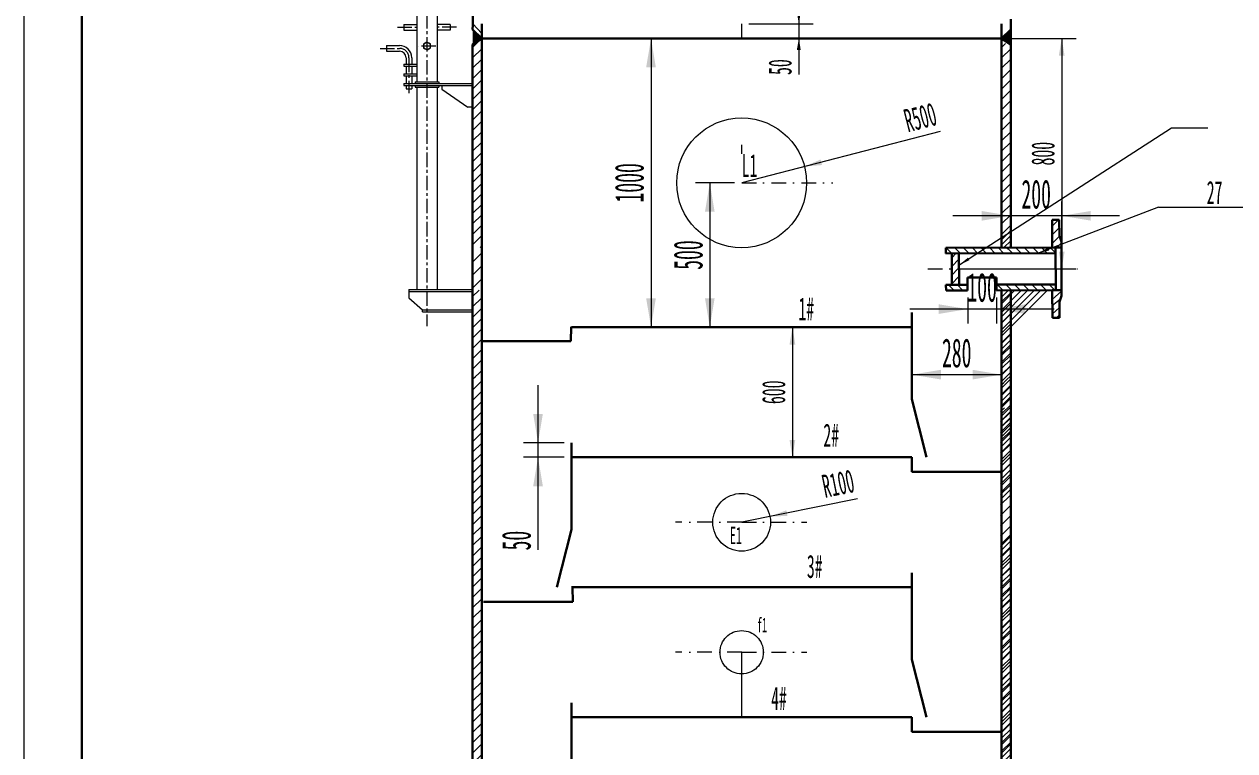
# Model space of a CAD drawing. Header units: millimetres. Extents: x -8058 to 12635, y -1342 to 1598.
# Drawn here: x 2119.8 to 2329.5, y 1382.5 to 1508.2 of the extents above; entities that cross this region are included whole.
import ezdxf

# ---------------------------------------------------------------- set-up
doc = ezdxf.new("R2010")
doc.units = ezdxf.units.MM
doc.header["$LTSCALE"] = 2
for name, pattern in [('ACAD_ISO10W100', [18, 12, -3, 0, -3]), ('CENTER', [2, 1.25, -0.25, 0.25, -0.25]), ('CENTERX2', [101.599999, 63.5, -12.7, 12.7, -12.7]), ('DASHDOTX2', [50.799999, 25.4, -12.7, 0, -12.7])]:
    doc.linetypes.add(name, pattern=pattern)
doc.layers.get('0').update_dxf_attribs({"lineweight": 18})
for name, color, linetype, lineweight in [('1', 2, 'CENTER', 9), ('A1', 7, 'Continuous', 30), ('定位线', 7, 'CENTERX2', 18), ('标注', 1, 'Continuous', 18), ('粗实线', 7, 'Continuous', 50), ('细粗线', 7, 'Continuous', 30)]:
    doc.layers.add(name, color=color, linetype=linetype, lineweight=lineweight)
doc.styles.get("Standard").update_dxf_attribs({"font": '', "width": 0.5})
doc.styles.get('Standard').set_extended_font_data('宋体')
doc.dimstyles.new('123', dxfattribs={"dimscale": 2, "dimtxt": 2.5, "dimasz": 2.5, "dimexe": 1.25, "dimexo": 0.625, "dimtad": 1, "dimdec": 0, "dimlfac": 20, "dimdsep": 46, "dimtxsty": 'Standard', "dimcen": 2.5, "dimdle": 5, "dimadec": 0, "dimazin": 0, "dimtfac": 1, "dimtdec": 0, "dimtmove": 0, "dimatfit": 3, "dimfxl": 1, "dimtolj": 1, "dimarcsym": 0})
pattern_1 = [(45, (0, 0), (-0.8980256, 0.8980256), [])]
pattern_2 = [(135.14324, (0, 0), (-0.74812266, -0.75187265), [])]
pattern_3 = [(45.14324, (0, 0), (-0.75187265, 0.74812266), [])]

# ---------------------------------------------------------------- blocks, each defined once
blk = doc.blocks.new('*X2')
at = {"layer": 'A1', "linetype": 'Continuous', "lineweight": 0}
for p, q in [((440.62, 1281.4), (447.45, 1288.23)), ((440.62, 1280.28), (448.58, 1288.23)), ((440.62, 1285.89), (442.95, 1288.22)), ((440.62, 1284.77), (444.07, 1288.22)), ((440.62, 1283.64), (445.2, 1288.22)), ((440.62, 1282.52), (446.33, 1288.22)), ((440.62, 1287.01), (441.82, 1288.21)), ((440.62, 1279.15), (442.22, 1280.75)), ((440.62, 1278.03), (442.22, 1279.63)), ((440.62, 1276.91), (442.22, 1278.51)), ((440.62, 1275.79), (442.22, 1277.39)), ((440.62, 1274.66), (442.22, 1276.26)), ((440.62, 1273.54), (442.22, 1275.14)), ((440.62, 1272.42), (442.22, 1274.02)), ((440.62, 1271.3), (442.22, 1272.9)), ((440.62, 1270.17), (442.22, 1271.77)), ((440.62, 1269.05), (442.22, 1270.65)), ((440.62, 1267.93), (442.22, 1269.53)), ((440.62, 1266.81), (442.22, 1268.41)), ((440.62, 1265.68), (442.22, 1267.28)), ((440.62, 1264.56), (442.22, 1266.16)), ((440.62, 1263.44), (442.22, 1265.04)), ((440.62, 1262.32), (442.22, 1263.92)), ((440.62, 1261.19), (442.22, 1262.79)), ((440.62, 1260.07), (442.22, 1261.67)), ((440.62, 1258.95), (442.22, 1260.55)), ((440.62, 1257.83), (442.22, 1259.43)), ((440.62, 1256.7), (442.22, 1258.3)), ((440.62, 1255.58), (442.22, 1257.18)), ((440.62, 1254.46), (442.22, 1256.06)), ((440.62, 1253.33), (442.22, 1254.93)), ((440.62, 1252.21), (442.22, 1253.81)), ((440.62, 1244.35), (442.22, 1245.95)), ((440.62, 1243.23), (442.22, 1244.83)), ((440.62, 1242.11), (442.22, 1243.71)), ((440.62, 1240.99), (442.22, 1242.59)), ((440.62, 1239.86), (442.22, 1241.46)), ((440.62, 1238.74), (442.22, 1240.34)), ((440.62, 1237.62), (442.22, 1239.22)), ((440.62, 1236.5), (442.22, 1238.1)), ((440.62, 1235.37), (442.22, 1236.97)), ((440.62, 1234.25), (442.22, 1235.85)), ((440.62, 1233.13), (442.22, 1234.73)), ((440.62, 1232.01), (442.22, 1233.61)), ((440.62, 1230.88), (442.22, 1232.48)), ((440.62, 1229.76), (442.22, 1231.36)), ((440.62, 1228.64), (442.22, 1230.24)), ((440.62, 1227.52), (442.22, 1229.12)), ((440.62, 1226.39), (442.22, 1227.99)), ((440.62, 1225.27), (442.22, 1226.87)), ((440.62, 1224.15), (442.22, 1225.75)), ((440.62, 1223.03), (442.22, 1224.63)), ((440.62, 1221.9), (442.22, 1223.5)), ((440.62, 1220.78), (442.22, 1222.38)), ((440.62, 1219.66), (442.22, 1221.26)), ((440.62, 1218.54), (442.22, 1220.14)), ((440.62, 1217.41), (442.22, 1219.01)), ((440.62, 1216.29), (442.22, 1217.89)), ((440.62, 1215.17), (442.22, 1216.77)), ((440.62, 1214.05), (442.22, 1215.65)), ((440.62, 1212.92), (442.22, 1214.52)), ((440.62, 1211.8), (442.22, 1213.4)), ((440.62, 1210.68), (442.22, 1212.28)), ((440.62, 1209.56), (442.22, 1211.16)), ((440.62, 1208.43), (442.22, 1210.03)), ((440.62, 1207.31), (442.22, 1208.91))]:
    blk.add_line(p, q, dxfattribs=at)
blk = doc.blocks.new('*X9')
at = {"layer": '标注', "linetype": 'Continuous'}
for points in [[(2252.86, 1455.78), (2253.36, 1452.78), (2252.36, 1452.78)], [(2252.86, 1433.28), (2253.36, 1436.28), (2252.36, 1436.28)]]:
    blk.add_hatch(color=0, dxfattribs=at).paths.add_polyline_path(points, flags=0)
at = {"layer": '标注', "color": 0, "linetype": 'Continuous'}
for p, q in [((2251.81, 1455.78), (2255.36, 1455.78)), ((2252.86, 1455.78), (2252.86, 1433.28)), ((2251.81, 1433.28), (2255.36, 1433.28))]:
    blk.add_line(p, q, dxfattribs=at)
at = {"layer": '标注', "color": 0, "insert": (2249.63, 1444.53), "char_height": 4, "width": 8.0223, "attachment_point": 5, "rotation": 90}
blk.add_mtext('600', dxfattribs=at)
blk = doc.blocks.new('*X35')
at = {"layer": '标注', "linetype": 'Continuous'}
blk.add_hatch(color=0, dxfattribs=at).paths.add_polyline_path([(2248.97, 1423.02), (2252.01, 1423.13), (2251.81, 1424.11)], flags=0)
at = {"layer": '标注', "color": 0, "linetype": 'Continuous'}
blk.add_line((2264.11, 1426.08), (2244.07, 1422.03), dxfattribs=at)
at = {"layer": '标注', "color": 0, "linetype": 'Continuous', "insert": (2260.78, 1428.71), "char_height": 4, "width": 10.9721, "attachment_point": 5, "rotation": 11.4314}
blk.add_mtext('R100', dxfattribs=at)
blk = doc.blocks.new('*X36')
at = {"layer": '标注', "linetype": 'Continuous'}
for points in [[(2273.57, 1447.58), (2278.57, 1448.42), (2278.57, 1446.75)], [(2289.07, 1447.58), (2284.07, 1448.42), (2284.07, 1446.75)]]:
    blk.add_hatch(color=0, dxfattribs=at).paths.add_polyline_path(points, flags=0)
at = {"layer": '标注', "color": 0, "linetype": 'Continuous'}
for p, q in [((2273.57, 1448.31), (2273.57, 1445.08)), ((2273.57, 1447.58), (2289.07, 1447.58)), ((2289.07, 1448.31), (2289.07, 1445.08))]:
    blk.add_line(p, q, dxfattribs=at)
at = {"layer": '标注', "color": 0, "insert": (2281.32, 1451.31), "char_height": 5, "width": 10, "attachment_point": 5}
blk.add_mtext('280', dxfattribs=at)
blk = doc.blocks.new('*X40')
at = {"layer": '标注', "linetype": 'Continuous'}
for points in [[(2208.79, 1435.78), (2207.96, 1440.78), (2209.63, 1440.78)], [(2208.79, 1433.28), (2207.96, 1428.28), (2209.63, 1428.28)]]:
    blk.add_hatch(color=0, dxfattribs=at).paths.add_polyline_path(points, flags=0)
at = {"layer": '标注', "color": 0, "linetype": 'Continuous'}
for p, q in [((2208.79, 1417.27), (2208.79, 1445.78)), ((2213.32, 1435.78), (2206.29, 1435.78)), ((2213.32, 1433.28), (2206.29, 1433.28))]:
    blk.add_line(p, q, dxfattribs=at)
at = {"layer": '标注', "color": 0, "insert": (2205.07, 1418.86), "char_height": 5, "width": 10, "attachment_point": 5, "rotation": 90}
blk.add_mtext('50', dxfattribs=at)
blk = doc.blocks.new('*X42')
at = {"layer": '标注', "linetype": 'Continuous'}
blk.add_hatch(color=0, dxfattribs=at).paths.add_polyline_path([(2254.96, 1483.59), (2257.99, 1483.86), (2257.74, 1484.82)], flags=0)
at = {"layer": '标注', "color": 0, "linetype": 'Continuous'}
blk.add_line((2278.47, 1489.66), (2244.07, 1480.78), dxfattribs=at)
at = {"layer": '标注', "color": 0, "linetype": 'Continuous', "insert": (2275.01, 1492.1), "char_height": 4, "width": 10.9721, "attachment_point": 5, "rotation": 14.4711}
blk.add_mtext('R500', dxfattribs=at)
blk = doc.blocks.new('*X43')
at = {"layer": '标注', "linetype": 'Continuous'}
for points in [[(2228.37, 1505.78), (2229.2, 1500.78), (2227.53, 1500.78)], [(2228.37, 1455.78), (2229.2, 1460.78), (2227.53, 1460.78)]]:
    blk.add_hatch(color=0, dxfattribs=at).paths.add_polyline_path(points, flags=0)
at = {"layer": '标注', "color": 0, "linetype": 'Continuous'}
for p, q in [((2225.93, 1505.78), (2230.87, 1505.78)), ((2228.37, 1505.78), (2228.37, 1455.78)), ((2219.42, 1455.78), (2230.87, 1455.78))]:
    blk.add_line(p, q, dxfattribs=at)
at = {"layer": '标注', "color": 0, "insert": (2224.63, 1480.78), "char_height": 5, "width": 13.1285, "attachment_point": 5, "rotation": 90}
blk.add_mtext('1000', dxfattribs=at)
blk = doc.blocks.new('*X44')
at = {"layer": '标注', "linetype": 'Continuous'}
for points in [[(2238.55, 1480.78), (2239.38, 1475.78), (2237.72, 1475.78)], [(2238.55, 1455.78), (2239.38, 1460.78), (2237.72, 1460.78)]]:
    blk.add_hatch(color=0, dxfattribs=at).paths.add_polyline_path(points, flags=0)
at = {"layer": '标注', "color": 0, "linetype": 'Continuous'}
for p, q in [((2242.82, 1480.78), (2236.05, 1480.78)), ((2238.55, 1480.78), (2238.55, 1455.78)), ((2242.82, 1455.78), (2236.05, 1455.78))]:
    blk.add_line(p, q, dxfattribs=at)
at = {"layer": '标注', "color": 0, "insert": (2234.83, 1468.28), "char_height": 5, "width": 10, "attachment_point": 5, "rotation": 90}
blk.add_mtext('500', dxfattribs=at)
blk = doc.blocks.new('*X56')
at = {"layer": '标注', "linetype": 'Continuous'}
for points in [[(2253.97, 1508.28), (2254.3, 1510.28), (2253.63, 1510.28)], [(2253.97, 1505.78), (2254.3, 1503.78), (2253.63, 1503.78)]]:
    blk.add_hatch(color=0, dxfattribs=at).paths.add_polyline_path(points, flags=0)
at = {"layer": '标注', "color": 0, "linetype": 'Continuous'}
for p, q in [((2253.97, 1512.28), (2253.97, 1499.53)), ((2245.32, 1508.28), (2256.47, 1508.28)), ((2245.32, 1505.78), (2256.47, 1505.78))]:
    blk.add_line(p, q, dxfattribs=at)
at = {"layer": '标注', "color": 0, "insert": (2250.74, 1500.81), "char_height": 4, "width": 8, "attachment_point": 5, "rotation": 90}
blk.add_mtext('50', dxfattribs=at)
blk = doc.blocks.new('*X58')
at = {"layer": '标注', "linetype": 'Continuous'}
for points in [[(2283.22, 1458.92), (2278.22, 1458.09), (2278.22, 1459.76)], [(2288.22, 1458.92), (2293.22, 1458.09), (2293.22, 1459.76)]]:
    blk.add_hatch(color=0, dxfattribs=at).paths.add_polyline_path(points, flags=0)
at = {"layer": '标注', "color": 0, "linetype": 'Continuous'}
for p, q in [((2283.22, 1460.92), (2283.22, 1456.42)), ((2288.22, 1460.92), (2288.22, 1456.42)), ((2298.22, 1458.92), (2273.22, 1458.92))]:
    blk.add_line(p, q, dxfattribs=at)
at = {"layer": '标注', "color": 0, "insert": (2285.72, 1462.66), "char_height": 5, "width": 10, "attachment_point": 5}
blk.add_mtext('100', dxfattribs=at)
blk = doc.blocks.new('*X59')
at = {"layer": '标注', "linetype": 'Continuous'}
for points in [[(2299.51, 1505.78), (2300.01, 1502.78), (2299.01, 1502.78)], [(2299.51, 1465.88), (2300.01, 1468.88), (2299.01, 1468.88)]]:
    blk.add_hatch(color=0, dxfattribs=at).paths.add_polyline_path(points, flags=0)
at = {"layer": '标注', "color": 0, "linetype": 'Continuous'}
for p, q in [((2281.54, 1505.78), (2302.01, 1505.78)), ((2299.51, 1505.78), (2299.51, 1465.88)), ((2281.54, 1465.88), (2302.01, 1465.88))]:
    blk.add_line(p, q, dxfattribs=at)
at = {"layer": '标注', "color": 0, "insert": (2296.28, 1485.83), "char_height": 4, "width": 8.0447, "attachment_point": 5, "rotation": 90}
blk.add_mtext('800', dxfattribs=at)
blk = doc.blocks.new('*X60')
at = {"layer": '标注', "linetype": 'Continuous'}
blk.add_hatch(color=0, dxfattribs=at).paths.add_polyline_path([(-20.96, -8.06), (-19.18, -7.1), (-19, -7.57)], flags=0)
at = {"layer": '标注', "color": 0, "linetype": 'Continuous'}
blk.add_line((-20.96, -8.06), (0, 0), dxfattribs=at)
at = {"layer": '标注', "color": 0}
blk.add_line((0, 0), (0, 0), dxfattribs=at)
blk = doc.blocks.new('*X61')
at = {"layer": '标注', "linetype": 'Continuous'}
blk.add_hatch(color=0, dxfattribs=at).paths.add_polyline_path([(-43.09, -23.78), (-41.54, -22.48), (-41.27, -22.9)], flags=0)
at = {"layer": '标注', "color": 0, "linetype": 'Continuous'}
for p, q in [((-43.09, -23.78), (-6.26, 0)), ((-6.26, 0), (0, 0))]:
    blk.add_line(p, q, dxfattribs=at)
at = {"layer": '标注', "color": 0}
blk.add_line((0, 0), (0, 0), dxfattribs=at)
blk = doc.blocks.new('*X69')
at = {"layer": 'A1', "linetype": 'Continuous', "lineweight": 0}
for points in [[(2290.67, 1475.07), (2285.67, 1474.24), (2285.67, 1475.9)], [(2299.51, 1475.07), (2304.51, 1474.24), (2304.51, 1475.9)]]:
    blk.add_hatch(color=0, dxfattribs=at).paths.add_polyline_path(points, flags=0)
at = {"layer": 'A1', "color": 0, "linetype": 'Continuous', "lineweight": 0}
for p, q in [((2290.67, 1471.43), (2290.67, 1477.57)), ((2299.51, 1471.43), (2299.51, 1477.57)), ((2309.51, 1475.07), (2280.67, 1475.07))]:
    blk.add_line(p, q, dxfattribs=at)
at = {"layer": 'A1', "color": 0, "linetype": 'DASHDOTX2', "lineweight": 0, "insert": (2295.09, 1478.79), "char_height": 5, "width": 10, "attachment_point": 5}
blk.add_mtext('200', dxfattribs=at)

msp = doc.modelspace()

# ---------------------------------------------------------------- hatches: boundary and pattern name
at = {"layer": 'A1'}
for points in [[(2197.469, 1507.297), (2199.069, 1505.78), (2197.469, 1504.713)], [(2290.669, 1507.297), (2289.069, 1505.78), (2290.669, 1504.713)]]:
    msp.add_hatch(color=0, dxfattribs=at).paths.add_polyline_path(points, flags=0)
at = {"layer": 'A1', "lineweight": 0}
h = msp.add_hatch(dxfattribs=at)
h.set_pattern_fill('ANSI31', color=0, style=0, pattern_type=0)
h.set_pattern_definition(pattern_1)
h.paths.add_polyline_path([(2197.469, 1480.378), (2197.469, 1504.713), (2199.069, 1505.78), (2199.069, 1478.128)], flags=0)
h.paths.add_polyline_path([(2197.469, 1469.578), (2197.469, 1480.378), (2199.069, 1478.128), (2199.069, 1469.574)], flags=0)
h = msp.add_hatch(dxfattribs=at)
h.set_pattern_fill('ANSI31', color=0, style=0, pattern_type=0)
h.set_pattern_definition(pattern_1)
h.paths.add_polyline_path([(2289.069, 1480.085), (2289.069, 1504.42), (2290.669, 1505.487), (2290.669, 1477.835)], flags=0)
h.paths.add_polyline_path([(2289.069, 1469.285), (2289.069, 1480.085), (2290.669, 1477.835), (2290.669, 1469.281)], flags=0)
h = msp.add_hatch(dxfattribs=at)
h.set_pattern_fill('JIS_WOOD', color=0, style=0, pattern_type=0)
h.set_pattern_definition(pattern_3)
h.paths.add_polyline_path([(2297.857, 1469.596), (2297.845, 1474.36), (2299.095, 1474.364), (2299.102, 1471.587), (2299.445, 1470.584), (2299.447, 1469.584)], flags=0)
h = msp.add_hatch(dxfattribs=at)
h.set_pattern_fill('JIS_WOOD', color=0, style=0, pattern_type=0)
h.set_pattern_definition(pattern_2)
h.paths.add_polyline_path([(2279.447, 1469.55), (2279.45, 1468.55), (2298.45, 1468.598), (2298.447, 1469.598)], flags=0)
h = msp.add_hatch(dxfattribs=at)
h.set_pattern_fill('JIS_WOOD', color=0, style=0, pattern_type=0)
h.set_pattern_definition(pattern_3)
h.paths.add_polyline_path([(2281.704, 1468.556), (2280.454, 1468.553), (2280.461, 1465.871), (2281.711, 1465.874)], flags=0)
h = msp.add_hatch(dxfattribs=at)
h.set_pattern_fill('JIS_WOOD', color=0, style=0, pattern_type=0)
h.set_pattern_definition(pattern_3)
h.paths.add_polyline_path([(2281.711, 1465.874), (2280.461, 1465.871), (2280.468, 1463.153), (2281.718, 1463.156)], flags=0)
h = msp.add_hatch(dxfattribs=at)
h.set_pattern_fill('ANSI31', color=0, style=0, pattern_type=0)
h.set_pattern_definition(pattern_1)
h.paths.add_polyline_path([(2197.469, 1442.322), (2199.069, 1442.322), (2199.069, 1401.588), (2197.469, 1401.588)], flags=0)
h.paths.add_polyline_path([(2199.069, 1442.322), (2199.07, 1442.322), (2199.07, 1453.41), (2199.069, 1462.192), (2199.069, 1462.192), (2197.469, 1462.196), (2197.469, 1442.322)], flags=0)
h = msp.add_hatch(dxfattribs=at)
h.set_pattern_fill('JIS_WOOD', color=0, style=0, pattern_type=0)
h.set_pattern_definition(pattern_2)
h.paths.add_polyline_path([(2283.213, 1463.16), (2279.463, 1463.15), (2279.466, 1462.15), (2283.216, 1462.16)], flags=0)
h = msp.add_hatch(dxfattribs=at)
h.set_pattern_fill('JIS_WOOD', color=0, style=0, pattern_type=0)
h.set_pattern_definition([(135, (0, 0), (-0.75, -0.75), [])])
h.paths.add_polyline_path([(2288.213, 1463.172), (2288.216, 1462.172), (2297.875, 1462.196), (2298.466, 1462.198), (2298.463, 1463.198)], flags=0)
h = msp.add_hatch(dxfattribs=at)
h.set_pattern_fill('ANSI31', color=0, style=0, pattern_type=0)
h.set_pattern_definition(pattern_1)
h.paths.add_polyline_path([(2197.469, 1427.322), (2199.069, 1427.322), (2199.069, 1386.588), (2197.469, 1386.588)], flags=0)
h.paths.add_polyline_path([(2199.069, 1427.322), (2199.07, 1427.322), (2199.07, 1438.41), (2199.069, 1447.192), (2199.069, 1447.192), (2197.469, 1447.196), (2197.469, 1427.322)], flags=0)
h = msp.add_hatch(dxfattribs=at)
h.set_pattern_fill('ANSI31', color=0, style=0, pattern_type=0)
h.set_pattern_definition(pattern_1)
h.paths.add_polyline_path([(2288.922, 1417.076), (2288.922, 1441.411), (2290.522, 1442.477), (2290.522, 1414.825)], flags=0)
h.paths.add_polyline_path([(2288.922, 1406.276), (2288.922, 1417.076), (2290.522, 1414.825), (2290.522, 1406.272)], flags=0)
h = msp.add_hatch(dxfattribs=at)
h.set_pattern_fill('ANSI31', color=0, style=0, pattern_type=0)
h.set_pattern_definition(pattern_1)
h.paths.add_polyline_path([(2197.469, 1409.322), (2199.069, 1409.322), (2199.069, 1368.588), (2197.469, 1368.588)], flags=0)
h.paths.add_polyline_path([(2199.069, 1409.322), (2199.07, 1409.322), (2199.07, 1420.41), (2199.069, 1429.192), (2199.069, 1429.192), (2197.469, 1429.196), (2197.469, 1409.322)], flags=0)
h = msp.add_hatch(dxfattribs=at)
h.set_pattern_fill('ANSI31', color=0, style=0, pattern_type=0)
h.set_pattern_definition(pattern_1)
h.paths.add_polyline_path([(2289.069, 1384.895), (2289.069, 1409.229), (2290.669, 1410.296), (2290.669, 1382.644)], flags=0)
h.paths.add_polyline_path([(2289.069, 1374.095), (2289.069, 1384.895), (2290.669, 1382.644), (2290.669, 1374.091)], flags=0)

# ---------------------------------------------------------------- linework, layer by layer
at = {"color": 0}
for p, q in [((2187.807, 1538.014), (2187.807, 1498.288)), ((2191.307, 1538.014), (2191.307, 1498.288)), ((2185.539, 1508.183), (2187.807, 1508.183)), ((2185.539, 1508.183), (2185.539, 1507.211)), ((2193.575, 1508.183), (2191.307, 1508.183)), ((2193.575, 1508.183), (2193.575, 1507.211)), ((2185.539, 1507.211), (2187.807, 1507.211)), ((2193.575, 1507.211), (2191.307, 1507.211)), ((2182.533, 1504.54), (2182.533, 1503.568)), ((2182.533, 1504.54), (2184.801, 1504.54)), ((2182.533, 1503.568), (2184.801, 1503.568)), ((2185.935, 1502.434), (2185.935, 1501.321)), ((2186.907, 1502.434), (2186.907, 1501.321)), ((2185.573, 1501.321), (2185.573, 1500.997)), ((2185.573, 1501.321), (2187.807, 1501.321)), ((2185.573, 1500.997), (2187.807, 1500.997)), ((2185.573, 1499.642), (2187.807, 1499.642)), ((2185.573, 1499.642), (2185.573, 1499.318)), ((2185.935, 1500.997), (2185.935, 1499.642)), ((2186.907, 1500.997), (2186.907, 1499.642)), ((2185.573, 1499.318), (2187.807, 1499.318)), ((2185.573, 1497.964), (2185.573, 1497.64)), ((2185.573, 1497.964), (2197.335, 1497.964)), ((2185.573, 1497.64), (2197.335, 1497.64)), ((2185.935, 1499.318), (2185.935, 1497.964)), ((2185.935, 1497.64), (2185.935, 1497.04)), ((2186.907, 1499.318), (2186.907, 1497.964)), ((2186.907, 1497.64), (2186.907, 1497.04)), ((2187.531, 1498.288), (2187.531, 1497.964)), ((2187.531, 1498.288), (2191.584, 1498.288)), ((2187.531, 1497.64), (2187.531, 1497.316)), ((2187.531, 1497.316), (2191.584, 1497.316)), ((2187.807, 1497.316), (2187.807, 1462.317)), ((2191.307, 1497.316), (2191.307, 1462.317)), ((2191.584, 1498.288), (2191.584, 1497.964)), ((2191.584, 1497.64), (2191.584, 1497.316)), ((2192.144, 1497.64), (2192.144, 1496.984)), ((2185.935, 1497.04), (2186.907, 1497.04)), ((2192.144, 1496.984), (2196.633, 1493.858)), ((2197.335, 1493.858), (2196.633, 1493.858)), ((2197.469, 1467.036), (2199.069, 1468.636)), ((2197.469, 1464.79), (2199.069, 1466.391)), ((2197.469, 1462.545), (2199.069, 1464.145)), ((2186.406, 1462.317), (2186.406, 1460.859)), ((2186.406, 1462.317), (2197.335, 1462.317)), ((2186.406, 1461.993), (2197.335, 1461.993)), ((2199.069, 1462.05), (2199.069, 1462.05)), ((2186.406, 1460.859), (2188.763, 1458.795)), ((2188.763, 1458.471), (2188.763, 1458.795)), ((2188.763, 1458.795), (2197.335, 1458.795)), ((2188.763, 1458.471), (2197.335, 1458.471))]:
    msp.add_line(p, q, dxfattribs=at)
msp.add_lwpolyline([(2188.956, 1504.786), (2188.971, 1504.101), (2189.572, 1503.771), (2190.158, 1504.127), (2190.143, 1504.812), (2189.542, 1505.142)], close=True, dxfattribs=at)
msp.add_circle((2189.557, 1504.457), 0.594, dxfattribs=at)
for radius in [2.106, 1.134]:
    msp.add_arc((2184.801, 1502.434), radius, 0, 90, dxfattribs=at)
at = {"layer": '1', "color": 0}
for p, q in [((2189.557, 1546.005), (2189.557, 1455.983)), ((2184.428, 1507.697), (2187.807, 1507.697)), ((2194.687, 1507.697), (2191.307, 1507.697)), ((2181.421, 1504.054), (2184.801, 1504.054)), ((2191.098, 1504.457), (2188.082, 1504.457)), ((2186.421, 1502.434), (2186.421, 1496.271))]:
    msp.add_line(p, q, dxfattribs=at)
msp.add_arc((2184.801, 1502.434), 1.62, 0, 90, dxfattribs=at)
at = {"layer": 'A1', "color": 0}
for p, q in [((2197.519, 1508.051), (2197.469, 1507.297)), ((2199.069, 1508.28), (2199.069, 1505.78)), ((2289.069, 1508.28), (2289.069, 1469.574)), ((2290.671, 1509.08), (2290.669, 1507.297)), ((2197.469, 1507.297), (2199.069, 1505.78)), ((2197.469, 1507.297), (2199.069, 1505.78)), ((2197.469, 1507.297), (2199.069, 1505.78)), ((2199.069, 1505.78), (2197.469, 1504.713)), ((2199.069, 1505.78), (2197.469, 1504.713)), ((2289.069, 1505.78), (2290.669, 1507.297)), ((2290.669, 1507.297), (2289.069, 1505.78)), ((2290.669, 1507.297), (2289.069, 1505.78)), ((2289.069, 1505.78), (2290.669, 1504.713)), ((2289.069, 1505.78), (2290.669, 1504.713)), ((2289.069, 1505.78), (2289.069, 1501.466)), ((2289.069, 1505.78), (2290.669, 1504.713)), ((2290.669, 1504.713), (2290.669, 1507.297)), ((2299.445, 1470.584), (2299.447, 1469.6)), ((2199.069, 1469.574), (2199.069, 1462.05)), ((2279.463, 1463.15), (2283.214, 1463.15)), ((2289.069, 1462.174), (2289.069, 1462.062)), ((2273.569, 1455.78), (2273.569, 1458.28)), ((2214.5, 1453.353), (2214.507, 1455.853)), ((2273.569, 1455.78), (2218.169, 1455.78)), ((2199, 1453.392), (2214.5, 1453.353)), ((2214.569, 1433.28), (2273.569, 1433.28)), ((2273.569, 1410.78), (2218.169, 1410.78))]:
    msp.add_line(p, q, dxfattribs=at)
at = {"layer": 'A1', "color": 0, "lineweight": 0}
for p, q in [((2197.497, 1508.301), (2199.069, 1506.622)), ((2289.069, 1470.933), (2290.669, 1472.533)), ((2289.507, 1469.575), (2290.669, 1470.737)), ((2289.069, 1460.157), (2290.669, 1461.757)), ((2289.069, 1458.361), (2290.669, 1459.961)), ((2289.069, 1456.565), (2290.669, 1458.165)), ((2289.069, 1454.769), (2290.669, 1456.369)), ((2289.069, 1452.973), (2290.669, 1454.573)), ((2289.069, 1451.177), (2290.669, 1452.777)), ((2289.069, 1449.381), (2290.669, 1450.981)), ((2289.14, 1447.656), (2290.669, 1449.185)), ((2289.069, 1447.585), (2289.14, 1447.656)), ((2289.887, 1446.606), (2290.669, 1447.389)), ((2289.069, 1445.789), (2289.887, 1446.606)), ((2289.069, 1443.993), (2290.633, 1445.557)), ((2290.633, 1445.557), (2290.669, 1445.593)), ((2289.069, 1442.197), (2290.669, 1443.797)), ((2289.069, 1440.401), (2290.669, 1442.001)), ((2289.069, 1438.605), (2290.669, 1440.205)), ((2289.217, 1436.956), (2290.669, 1438.409))]:
    msp.add_line(p, q, dxfattribs=at)
at = {"layer": 'A1', "color": 0, "linetype": 'ByBlock', "lineweight": 30}
for p, q in [((2224.681, 1505.78), (2199.069, 1505.78)), ((2224.681, 1505.78), (2262.934, 1505.78)), ((2244.069, 1505.78), (2289.069, 1505.78)), ((2297.845, 1474.36), (2299.095, 1474.364)), ((2297.857, 1469.596), (2297.845, 1474.36)), ((2299.095, 1474.364), (2299.102, 1471.587)), ((2299.102, 1471.587), (2299.445, 1470.584)), ((2299.102, 1471.587), (2299.445, 1470.584)), ((2280.454, 1468.553), (2280.468, 1463.153)), ((2281.718, 1463.156), (2281.704, 1468.556)), ((2299.447, 1469.6), (2299.466, 1462.2)), ((2283.21, 1464.41), (2288.21, 1464.422)), ((2279.463, 1463.15), (2279.466, 1462.15)), ((2279.463, 1463.15), (2279.466, 1462.15)), ((2279.466, 1462.15), (2283.216, 1462.16)), ((2288.213, 1463.172), (2298.463, 1463.198)), ((2297.875, 1462.196), (2288.216, 1462.172)), ((2297.875, 1462.196), (2297.887, 1457.432)), ((2299.466, 1462.216), (2299.468, 1461.216)), ((2299.13, 1460.212), (2299.468, 1461.216)), ((2299.137, 1457.435), (2299.13, 1460.212)), ((2273.569, 1455.811), (2273.569, 1458.311)), ((2297.887, 1457.432), (2299.137, 1457.435)), ((2273.569, 1455.78), (2214.569, 1455.78)), ((2273.569, 1455.811), (2273.569, 1443.311)), ((2273.569, 1443.311), (2276.069, 1433.311)), ((2214.569, 1433.28), (2214.569, 1435.78)), ((2214.569, 1433.28), (2214.569, 1420.78)), ((2214.569, 1433.28), (2273.569, 1433.28)), ((2214.569, 1420.78), (2212.069, 1410.78)), ((2273.569, 1410.78), (2273.569, 1413.28)), ((2273.569, 1410.78), (2214.569, 1410.78)), ((2273.569, 1410.78), (2273.569, 1398.28)), ((2273.569, 1398.28), (2276.069, 1388.28)), ((2273.569, 1388.28), (2214.569, 1388.28)), ((2214.569, 1388.28), (2214.569, 1375.78))]:
    msp.add_line(p, q, dxfattribs=at)
at = {"layer": 'A1', "color": 0, "lineweight": 30}
for p, q in [((2199.069, 1469.574), (2199.069, 1505.78)), ((2289.069, 1505.78), (2289.069, 1469.574)), ((2290.669, 1507.297), (2290.669, 1469.578)), ((2197.469, 1504.713), (2197.469, 1469.578)), ((2197.469, 1285.19), (2197.469, 1469.578)), ((2298.447, 1469.598), (2279.447, 1469.55)), ((2279.447, 1469.55), (2279.45, 1468.55)), ((2279.45, 1468.55), (2298.45, 1468.598)), ((2298.466, 1462.198), (2298.447, 1469.512)), ((2197.469, 1462.178), (2197.469, 1419.78)), ((2199.07, 1424.28), (2199.069, 1462.174)), ((2199.069, 1462.174), (2199.069, 1285.19)), ((2289.069, 1462.174), (2289.069, 1462.062)), ((2289.069, 1425.28), (2289.069, 1462.062)), ((2290.669, 1462.178), (2290.669, 1462.062)), ((2290.669, 1462.062), (2290.669, 1426.78)), ((2297.875, 1462.196), (2299.466, 1462.2)), ((2214.5, 1453.353), (2214.507, 1455.853)), ((2197.469, 1442.28), (2197.469, 1285.19)), ((2273.569, 1430.78), (2273.569, 1433.28)), ((2289.069, 1430.78), (2273.569, 1430.78)), ((2290.669, 1426.78), (2290.669, 1398.28)), ((2289.069, 1398.28), (2289.069, 1425.28)), ((2289.069, 1231.966), (2289.069, 1420.78)), ((2290.669, 1420.78), (2290.669, 1277.628)), ((2214.82, 1408.28), (2214.789, 1410.78)), ((2199.32, 1408.28), (2214.82, 1408.28)), ((2214.569, 1388.28), (2214.569, 1390.78)), ((2273.569, 1388.28), (2218.169, 1388.28)), ((2273.569, 1385.78), (2273.569, 1388.28)), ((2273.569, 1385.78), (2273.569, 1388.28)), ((2289.069, 1385.78), (2273.569, 1385.78)), ((2289.069, 1385.78), (2273.569, 1385.78))]:
    msp.add_line(p, q, dxfattribs=at)
at = {"layer": 'A1', "color": 0, "linetype": 'DASHDOTX2', "lineweight": 0}
for p, q in [((2325.681, 1476.579), (2331.974, 1476.581)), ((2297.879, 1460.596), (2299.466, 1462.045)), ((2297.882, 1459.521), (2299.299, 1460.714)), ((2297.879, 1459.254), (2297.883, 1459.257)), ((2297.879, 1458.056), (2299.133, 1459.201)), ((2298.614, 1457.434), (2299.136, 1457.911))]:
    msp.add_line(p, q, dxfattribs=at)
at = {"layer": 'A1', "color": 0, "linetype": 'DASHDOTX2', "lineweight": 30}
for p, q in [((2298.447, 1469.512), (2298.447, 1469.598)), ((2298.447, 1469.598), (2299.447, 1469.598))]:
    msp.add_line(p, q, dxfattribs=at)
at = {"layer": 'A1', "color": 0, "linetype": 'ByBlock'}
for p, q in [((2298.447, 1469.512), (2298.466, 1462.198)), ((2283.216, 1462.16), (2283.21, 1464.41)), ((2288.21, 1464.422), (2288.216, 1462.172)), ((2280.468, 1463.153), (2281.718, 1463.156))]:
    msp.add_line(p, q, dxfattribs=at)
at = {"layer": 'A1', "color": 0, "linetype": 'ACAD_ISO10W100'}
for p, q in [((2199.07, 1439.916), (2199.07, 1439.916)), ((2199.07, 1439.896), (2199.07, 1439.896)), ((2199.07, 1438.502), (2199.07, 1438.502)), ((2199.07, 1438.482), (2199.07, 1438.482)), ((2199.07, 1437.088), (2199.07, 1437.088)), ((2199.07, 1437.068), (2199.07, 1437.068)), ((2199.07, 1435.674), (2199.07, 1435.674)), ((2199.07, 1435.654), (2199.07, 1435.654)), ((2199.07, 1434.259), (2199.07, 1434.26)), ((2199.07, 1434.239), (2199.07, 1434.24)), ((2199.07, 1432.845), (2199.07, 1432.845)), ((2199.07, 1432.825), (2199.07, 1432.825)), ((2199.07, 1431.431), (2199.07, 1431.431)), ((2199.07, 1431.411), (2199.07, 1431.411)), ((2199.07, 1430.017), (2199.07, 1430.017)), ((2199.07, 1429.997), (2199.07, 1429.997)), ((2199.07, 1428.602), (2199.07, 1428.603)), ((2199.07, 1428.582), (2199.07, 1428.583)), ((2199.07, 1427.188), (2199.07, 1427.188)), ((2199.07, 1427.168), (2199.07, 1427.168)), ((2199.07, 1425.774), (2199.07, 1425.774)), ((2199.07, 1425.754), (2199.07, 1425.754)), ((2199.07, 1424.36), (2199.07, 1424.36)), ((2199.07, 1424.34), (2199.07, 1424.34))]:
    msp.add_line(p, q, dxfattribs=at)
at = {"layer": 'A1', "color": 0, "lineweight": 0}
msp.add_circle((2244.069, 1480.78), 11.25, dxfattribs=at)
at = {"layer": 'A1', "color": 0}
msp.add_ellipse((2244.069, 1509.08), major_axis=(-46.602, 0), ratio=0.4656429, start_param=5.3636554, end_param=6.3306126, dxfattribs=at)
at = {"layer": '定位线', "color": 0, "linetype": 'ByBlock'}
for p, q in [((2244.069, 1485.78), (2244.069, 1487.38)), ((2244.069, 1388.28), (2244.069, 1399.53))]:
    msp.add_line(p, q, dxfattribs=at)
at = {"layer": '定位线', "color": 0, "linetype": 'DASHDOTX2', "ltscale": 0.05}
for p, q in [((2244.069, 1480.78), (2259.849, 1480.78)), ((2276.32, 1465.878), (2302.32, 1465.878)), ((2244.069, 1422.03), (2232.631, 1422.03)), ((2244.069, 1422.03), (2255.361, 1422.03)), ((2244.069, 1399.53), (2232.631, 1399.53)), ((2244.069, 1399.53), (2255.361, 1399.53))]:
    msp.add_line(p, q, dxfattribs=at)
at = {"layer": '定位线', "color": 0}
for centre, radius in [((2244.069, 1422.03), 5), ((2244.069, 1399.53), 3.75)]:
    msp.add_circle(centre, radius, dxfattribs=at)
at = {"layer": '标注', "color": 0, "linetype": 'ByBlock'}
msp.add_line((2244.069, 1505.78), (2244.069, 1508.28), dxfattribs=at)
at = {"layer": '标注', "color": 0, "linetype": 'DASHDOTX2'}
msp.add_line((2244.069, 1505.78), (2244.069, 1508.03), dxfattribs=at)
at = {"layer": '标注', "color": 0}
msp.add_line((2316.268, 1476.579), (2325.681, 1476.579), dxfattribs=at)
at = {"layer": '粗实线', "lineweight": 9}
msp.add_line((2119.788, 756.6), (2119.788, 1597.6), dxfattribs=at)
at = {"layer": '细粗线'}
msp.add_line((2129.788, 781.6), (2129.788, 1587.6), dxfattribs=at)

# ---------------------------------------------------------------- block references
at = {"layer": 'A1', "color": 0, "linetype": 'DASHDOTX2', "lineweight": 0}
msp.add_blockref('*X2', (1848.447, 173.964), dxfattribs=at)
at = {"layer": '标注', "color": 0}
for name, p in [('*X61', (2324.797, 1490.302)), ('*X60', (2316.327, 1476.646))]:
    msp.add_blockref(name, p, dxfattribs=at)

# ---------------------------------------------------------------- texts
at = {"color": 0, "insert": (2324.628, 1481.118), "char_height": 4, "width": 9.23876, "attachment_point": 1}
msp.add_mtext('27', dxfattribs=at)
at = {"layer": '标注', "color": 0, "attachment_point": 1}
for s, insert, char_height, width in [('L1', (2244.069, 1485.78), 4, 7.86815), ('1#', (2253.908, 1460.954), 4, 7.86815), ('2#', (2258.223, 1439.117), 4, 7.86815), ('E1', (2242.057, 1421.248), 3, 13.53453), ('3#', (2255.369, 1416.403), 4, 7.86815), ('f1', (2246.752, 1405.507), 2.5, 2.81334), ('4#', (2249.175, 1393.555), 4, 7.86815)]:
    msp.add_mtext(s, dxfattribs=dict(at, insert=insert, char_height=char_height, width=width))

# ---------------------------------------------------------------- dimensions: what is measured, and where the dimension line sits
at = {"layer": 'A1', "color": 0, "linetype": 'DASHDOTX2', "lineweight": 0}
dim = msp.add_linear_dim(base=(2290.669, 1475.071), p1=(2299.511, 1470.182), p2=(2290.669, 1470.182), text='200', dimstyle='123', override={"dimsah": 1, "dimtzin": 0}, dxfattribs=at)
dim.commit()
dim.dimension.update_dxf_attribs({"geometry": '*X69', "text_midpoint": (2295.09, 1478.793)})
at = {"layer": '标注', "color": 0}
for base, p1, p2, override, picture, middle in [((2253.968, 1505.78), (2244.069, 1508.28), (2244.069, 1505.78), {"dimtxt": 2, "dimasz": 1, "dimsah": 1, "dimdle": 2, "dimtzin": 0}, '*X56', (2250.74, 1500.806)), ((2228.368, 1455.78), (2224.681, 1505.78), (2218.169, 1455.78), {"dimsah": 1, "dimtzin": 0}, '*X43', (2224.632, 1480.78)), ((2238.549, 1455.78), (2244.069, 1480.78), (2244.069, 1455.78), {"dimsah": 1, "dimtzin": 0}, '*X44', (2234.827, 1468.28))]:
    dim = msp.add_linear_dim(base=base, p1=p1, p2=p2, angle=270, dimstyle='123', override=override, dxfattribs=at)
    dim.commit()
    dim.dimension.update_dxf_attribs({"geometry": picture, "text_midpoint": middle})
for base, p1, p2, text, picture, middle in [((2299.511, 1465.878), (2280.293, 1505.78), (2280.293, 1465.878), '800', '*X59', (2296.283, 1485.829)), ((2252.855, 1433.28), (2250.557, 1455.78), (2250.557, 1433.28), '600', '*X9', (2249.628, 1444.53))]:
    dim = msp.add_linear_dim(base=base, p1=p1, p2=p2, angle=270, text=text, dimstyle='123', override={"dimtxt": 2, "dimasz": 1.5, "dimsah": 1, "dimdle": 3, "dimtzin": 0}, dxfattribs=at)
    dim.commit()
    dim.dimension.update_dxf_attribs({"geometry": picture, "text_midpoint": middle})
dim = msp.add_radius_dim(center=(2244.069, 1480.78), mpoint=(2254.962, 1483.591), text='R500', dimstyle='123', override={"dimtxt": 2, "dimasz": 1.5, "dimpost": 'R<>', "dimsah": 1, "dimdle": 3, "dimtzin": 0}, dxfattribs=at)
dim.commit()
dim.dimension.update_dxf_attribs({"geometry": '*X42', "text_midpoint": (2275.815, 1488.973), "dimtype": 164})
dim = msp.add_linear_dim(base=(2283.216, 1458.923), p1=(2288.216, 1462.172), p2=(2283.216, 1462.172), dimstyle='123', override={"dimsah": 1, "dimtzin": 0}, dxfattribs=at)
dim.commit()
dim.dimension.update_dxf_attribs({"geometry": '*X58', "text_midpoint": (2285.716, 1462.659)})
dim = msp.add_linear_dim(base=(2289.069, 1447.585), p1=(2273.569, 1449.561), p2=(2289.069, 1449.561), text='280', dimstyle='123', override={"dimsah": 1, "dimtzin": 0}, dxfattribs=at)
dim.commit()
dim.dimension.update_dxf_attribs({"geometry": '*X36', "text_midpoint": (2281.319, 1451.307)})
dim = msp.add_linear_dim(base=(2208.793, 1435.78), p1=(2214.569, 1433.28), p2=(2214.569, 1435.78), angle=90, dimstyle='123', override={"dimsah": 1, "dimtzin": 0}, dxfattribs=at)
dim.commit()
dim.dimension.update_dxf_attribs({"geometry": '*X40', "text_midpoint": (2205.071, 1418.863), "dimtype": 160})
dim = msp.add_radius_dim(center=(2244.069, 1422.03), mpoint=(2248.97, 1423.021), dimstyle='123', override={"dimtxt": 2, "dimasz": 1.5, "dimpost": 'R<>', "dimsah": 1, "dimdle": 3, "dimtzin": 0}, dxfattribs=at)
dim.commit()
dim.dimension.update_dxf_attribs({"geometry": '*X35', "text_midpoint": (2261.423, 1425.539), "dimtype": 164})

doc.saveas('drawing.dxf')
